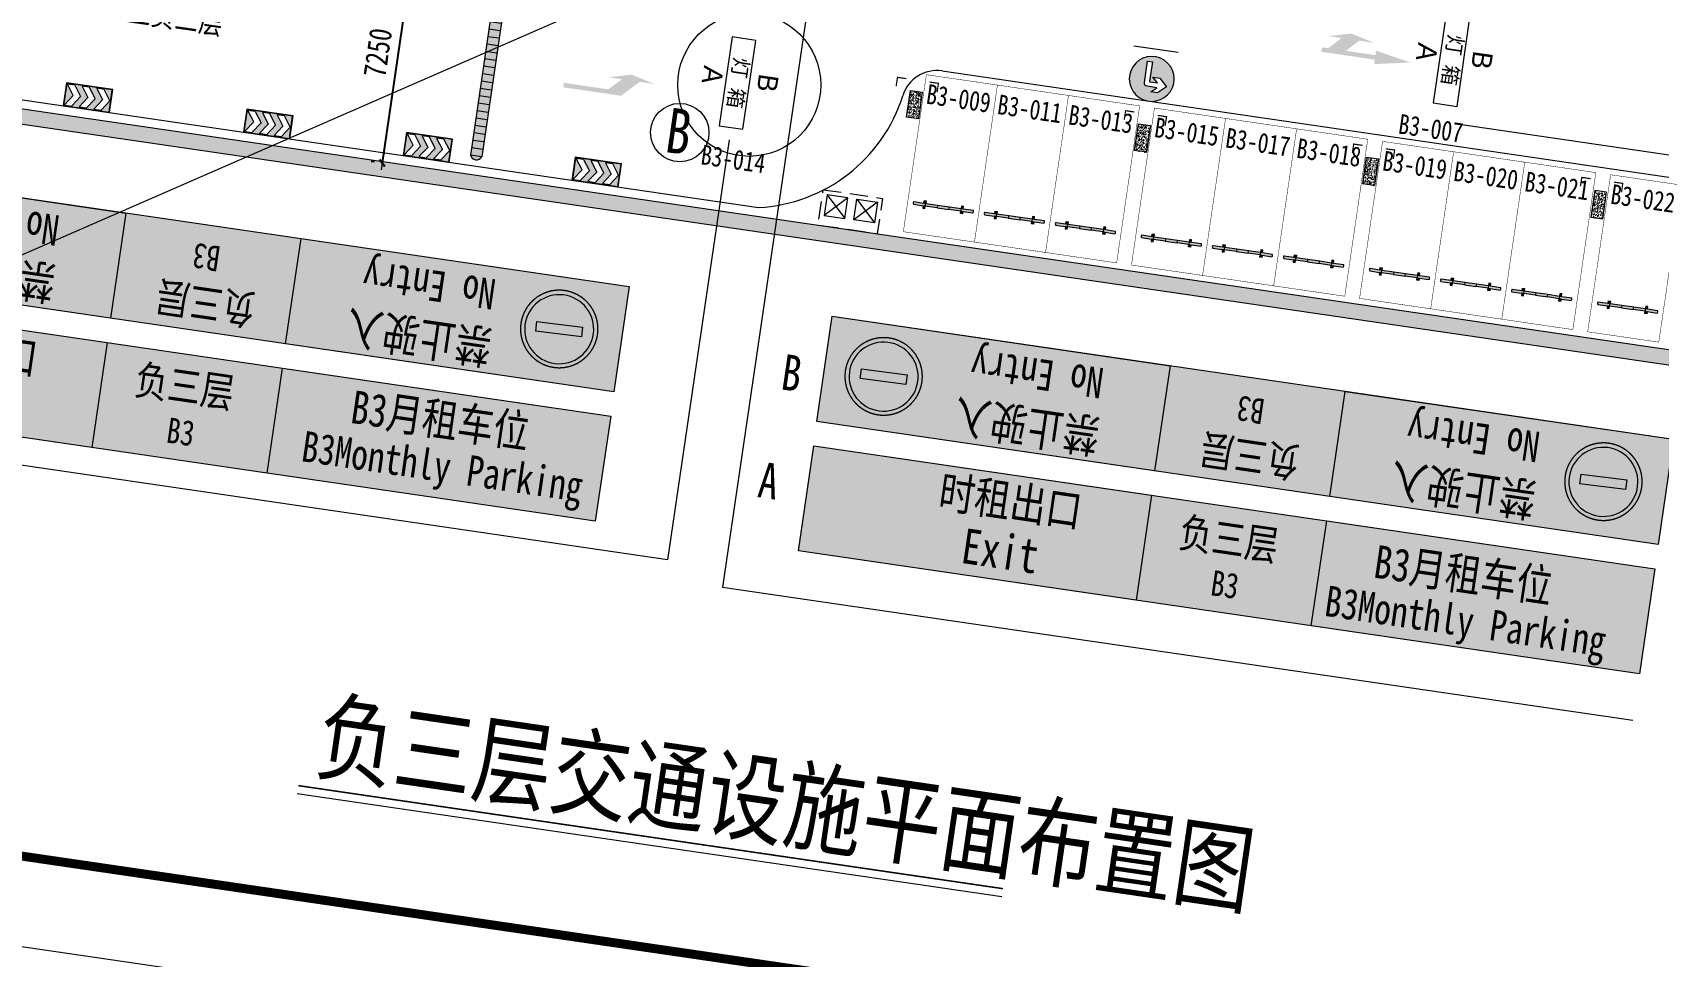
# Model space of a CAD drawing. Header units: inches. Extents: x -414268 to 632271, y -366004 to 318730.
# Drawn here: x 117050 to 171358, y 85562 to 116429 of the extents above; entities that cross this region are included whole.
import ezdxf

# ---------------------------------------------------------------- set-up
doc = ezdxf.new("R2010")
doc.units = ezdxf.units.IN
doc.header["$LTSCALE"] = 1200
doc.header["$MEASUREMENT"] = 0
doc.linetypes.add('DASHED', pattern=[19.05, 12.7, -6.35])
doc.linetypes.add('HIDDEN', pattern=[0.375, 0.25, -0.125])
doc.layers.get('0').update_dxf_attribs({"linetype": 'CONTINUOUS', "lineweight": 0})
doc.layers.get('DEFPOINTS').update_dxf_attribs({"linetype": 'CONTINUOUS', "lineweight": 0})
for name, color, linetype, lineweight in [('0--PAI--', 7, 'CONTINUOUS', 0), ('0--PAI--BLACK', 7, 'CONTINUOUS', 0), ('0--PAI--BLUE', 5, 'CONTINUOUS', 0), ('0--PAI--HUANG', 40, 'CONTINUOUS', 0), ('0--PAI--RED', 1, 'CONTINUOUS', 0), ('0--尺寸', 3, 'CONTINUOUS', 0), ('0--挡车架', 7, 'CONTINUOUS', 0), ('0--灯箱字(黄底黑字)', 7, 'CONTINUOUS', 0), ('0--灯箱编号', 3, 'CONTINUOUS', 0), ('0--立面标', 7, 'CONTINUOUS', 0), ('0--路缘线', 1, 'CONTINUOUS', 0), ('0--转弯箭头', 7, 'CONTINUOUS', 0), ('0－－直行转弯箭头', 7, 'CONTINUOUS', 0), ('0－－车位', 4, 'CONTINUOUS', 0), ('0－－车位号码', 7, 'CONTINUOUS', 0), ('7', 7, 'CONTINUOUS', 0), ('COL-GRID-UG-2$0$A-ANNO-DIM', 7, 'CONTINUOUS', 0), ('COL-GRID-UG-2$0$STR-COMP-0', 7, 'CONTINUOUS', 0), ('COL-GRID-UG-2$0$STR-COMP-4', 7, 'CONTINUOUS', 0), ('COLUMN', 7, 'CONTINUOUS', 0), ('HATCH', 7, 'CONTINUOUS', 0), ('LEESC', 7, 'CONTINUOUS', 0), ('PUB_TEXT', 7, 'CONTINUOUS', 0), ('PUB_TITLE', 7, 'CONTINUOUS', 0)]:
    doc.layers.add(name, color=color, linetype=linetype, lineweight=lineweight)
doc.layers.add('0--灯箱--字', color=7, linetype='CONTINUOUS', lineweight=0, true_color=0xf7f7f7)
doc.styles.add('-宋体', font='', dxfattribs={"width": 0.8})
doc.styles.add('-黑体', font='simhei.ttf', dxfattribs={"width": 0.8})
doc.styles.add('COL-GRID-UG-1_8A_200701112', font='romans.shx', dxfattribs={"width": 0.85})
doc.styles.add('方正大黑', font='', dxfattribs={"width": 0.8})
doc.styles.get('-宋体').set_extended_font_data('SimSun')
doc.styles.get('方正大黑').set_extended_font_data('FZDaHei-B02S')
doc.dimstyles.new('DIMN150', dxfattribs={"dimscale": 1.5, "dimtxt": 250, "dimasz": 1, "dimexe": 250, "dimexo": 300, "dimgap": 150, "dimtad": 1, "dimdec": 0, "dimzin": 0, "dimdsep": 46, "dimtxsty": 'COL-GRID-UG-1_8A_200701112', "dimblk": '_DIMX', "dimcen": 0.09, "dimdle": 0.375, "dimclrd": 1, "dimclre": 1, "dimclrt": 7, "dimadec": 0, "dimazin": 0, "dimtfac": 1, "dimtdec": 0, "dimtix": 1, "dimtmove": 0, "dimatfit": 3, "dimldrblk": '_DIMX', "dimfxl": 250, "dimtolj": 1, "dimtzin": 0, "dimarcsym": 0})

# ---------------------------------------------------------------- blocks, each defined once
blk = doc.blocks.new('COL-GRID-UG-2$0$_8')
at = {"layer": 'COL-GRID-UG-2$0$STR-COMP-4'}
h = blk.add_hatch(dxfattribs=at)
h.set_pattern_fill('AR-CONC', color=251, scale=0.02, angle=8.3206, style=0)
h.set_pattern_definition([(50, (-65.09035, -5.26929), (0.14345204, -0.01255043), [0.015, -0.165]), (355, (-65.09035, -5.26929), (-0.02775027, 0.15043843), [0.012, -0.132]), (100.4514, (-65.0784, -5.27034), (0.11570188, 0.1378879), [0.01274804, -0.14022842]), (46.1842, (-65.09035, -5.2293), (0.2134482, -0.0331038), [0.0225, -0.2475]), (96.6356, (-65.07256, -5.23205), (0.18693254, 0.1948236), [0.01912206, -0.2103426]), (351.1842, (-65.09035, -5.2293), (0.1869324, 0.1948237), [0.018, -0.198]), (21, (-65.07035, -5.23929), (0.1193814, -0.08052378), [0.015, -0.165]), (326, (-65.07035, -5.23929), (0.04866307, 0.14503), [0.012, -0.132]), (71.4514, (-65.0604, -5.246), (0.16804453, 0.0645061), [0.01274804, -0.14022842]), (37.5, (-65.09035, -5.26929), (0.00243197, 0.06657877), [0, -0.1304, 0, -0.134, 0, -0.1325]), (7.5, (-65.09035, -5.26929), (0.05261391, 0.07888234), [0, -0.0764, 0, -0.1274, 0, -0.0505]), (327.5, (-65.13495, -5.26929), (0.106764487, -0.004510974), [0, -0.05, 0, -0.156, 0, -0.207]), (317.5, (-65.15495, -5.26929), (0.11663723, 0.020021), [0, -0.065, 0, -0.1036, 0, -0.147])])
h.paths.add_polyline_path([(0.45, -0.2), (-0.45, -0.2), (-0.45, 0.2), (0.45, 0.2)])
at = {"layer": 'COL-GRID-UG-2$0$STR-COMP-0'}
blk.add_lwpolyline([(0.45, -0.2), (-0.45, -0.2), (-0.45, 0.2), (0.45, 0.2)], close=True, dxfattribs=at)
blk = doc.blocks.new('A$C7BA82A1D')
at = {"layer": 'LEESC', "ltscale": 0.002}
for p, q in [((1050, 1150), (350, 1850)), ((1050, 1850), (350, 1150)), ((1050, 150), (350, 850)), ((1050, 850), (350, 150))]:
    blk.add_line(p, q, dxfattribs=at)
at = {"layer": 'LEESC', "linetype": 'HIDDEN', "ltscale": 2, "flags": 128}
blk.add_lwpolyline([(1200, 2000), (1200, 0), (0, 0), (0, 2000), (1200, 2000)], dxfattribs=at)
at = {"layer": 'LEESC', "linetype": 'Continuous', "ltscale": 2, "flags": 128}
for points in [[(350, 1150), (1050, 1150), (1050, 1850), (350, 1850), (350, 1150)], [(350, 850), (1050, 850), (1050, 150), (350, 150), (350, 850)]]:
    blk.add_lwpolyline(points, dxfattribs=at)
blk = doc.blocks.new('A$C6F4820FC')
at = {"layer": '0--挡车架'}
h = blk.add_hatch(color=256, dxfattribs=at)
h.paths.add_polyline_path([(2018, 79, 0.395204), (2018, 169), (1617, 169), (1617, 79), (1684, 79)])
h.paths.add_polyline_path([(819, 169), (819, 79), (1217, 79), (1217, 169)])
h.paths.add_polyline_path([(418, 79), (418, 169), (351, 169), (18, 169, 0.395204), (18, 79)])
h = blk.add_hatch(color=256, dxfattribs=at)
h.paths.add_polyline_path([(1617, 169), (1684, 169), (1684, 249), (1617, 249)])
h.paths.add_polyline_path([(1639, 209, -1), (1663, 209, -1)], flags=16)
h.paths.add_polyline_path([(1617, 0), (1684, 0), (1684, 79), (1617, 79)])
h.paths.add_polyline_path([(1639, 40, -1), (1663, 40, -1)], flags=16)
h.paths.add_polyline_path([(351, 249), (351, 169), (418, 169), (418, 249)])
h.paths.add_polyline_path([(397, 209, 1), (372, 209, 1)], flags=16)
h.paths.add_polyline_path([(418, 79), (351, 79), (351, 0), (418, 0)])
h.paths.add_polyline_path([(372, 40, -1), (397, 40, -1)], flags=16)
h = blk.add_hatch(color=40, dxfattribs=at)
h.paths.add_polyline_path([(1217, 169), (1217, 79), (1617, 79), (1617, 169)])
h.paths.add_polyline_path([(819, 79), (819, 169), (418, 169), (418, 79)])
for p, q in [((18, 169), (418, 169)), ((18, 79), (418, 79)), ((819, 169), (1217, 169)), ((819, 79), (1217, 79)), ((1617, 169), (2018, 169)), ((1617, 79), (2018, 79))]:
    blk.add_line(p, q, dxfattribs=at)
for points in [[(418, 169), (351, 169), (351, 249), (418, 249)], [(418, 79), (351, 79), (351, 0), (418, 0)], [(1617, 169), (1684, 169), (1684, 249), (1617, 249)], [(1617, 79), (1684, 79), (1684, 0), (1617, 0)]]:
    blk.add_lwpolyline(points, close=True, dxfattribs=at)
at = {"layer": '0--挡车架', "color": 0}
for points in [[(819, 169), (819, 79), (418, 79), (418, 169)], [(1617, 169), (1617, 79), (1217, 79), (1217, 169)]]:
    blk.add_lwpolyline(points, close=True, dxfattribs=at)
at = {"layer": '0--挡车架'}
for centre in [(385, 209), (385, 40), (1651, 209), (1651, 40)]:
    blk.add_circle(centre, 12.1, dxfattribs=at)
for centre, start, end in [((66, 124), 136.8717, 223.1283), ((1970, 124), 316.8717, 43.1283)]:
    blk.add_arc(centre, 65.8, start, end, dxfattribs=at)
blk = doc.blocks.new('A$C001A7B1A')
at = {"layer": '0－－车位', "const_width": 15}
blk.add_lwpolyline([(2407, 5308), (7, 5308), (7, 7), (2407, 7)], close=True, dxfattribs=at)
at = {"layer": '0--挡车架'}
blk.add_blockref('A$C6F4820FC', (190, 883), dxfattribs=at)
blk = doc.blocks.new('A$C5703102E')
at = {"layer": '0--PAI--BLUE'}
h = blk.add_hatch(color=5, dxfattribs=at)
h.paths.add_polyline_path([(220, 300), (410, 569), (220, 569), (30, 300), (220, 30), (410, 30)], flags=16)
h.paths.add_polyline_path([(10, 10), (1189, 10), (1189, 589), (10, 589)])
h.paths.add_polyline_path([(410, 300), (600, 30), (790, 30), (600, 300), (790, 569), (600, 569)], flags=16)
h.paths.add_polyline_path([(1169, 30), (979, 30), (790, 300), (979, 569), (1169, 569), (979, 300)], flags=16)
at = {"layer": '0--PAI--'}
for p, q in [((789, 300), (979, 569)), ((1169, 569), (979, 300)), ((979, 30), (789, 300)), ((979, 300), (1169, 30))]:
    blk.add_line(p, q, dxfattribs=at)
for points in [[(0, 0), (1199, 0), (1199, 599), (0, 599)], [(10, 10), (1189, 10), (1189, 589), (10, 589)], [(220, 300), (410, 569), (220, 569), (30, 300), (220, 30), (410, 30)], [(410, 300), (599, 30), (789, 30), (599, 300), (789, 569), (599, 569)]]:
    blk.add_lwpolyline(points, close=True, dxfattribs=at)
for points in [[(1169, 579), (979, 579)], [(979, 30), (1169, 30)]]:
    blk.add_lwpolyline(points, dxfattribs=at)
blk = doc.blocks.new('A$C78C42253')
at = {"layer": '0--PAI--BLACK'}
h = blk.add_hatch(color=256, dxfattribs=at)
h.paths.add_polyline_path([(5875, 0, 0.657895), (5875, 380)])
h.paths.add_polyline_path([(5375, 0), (5625, 0), (5625, 380), (5375, 380)])
h.paths.add_polyline_path([(4875, 0), (5125, 0), (5125, 380), (4875, 380)])
h.paths.add_polyline_path([(4625, 380), (4375, 380), (4375, 0), (4625, 0)])
h.paths.add_polyline_path([(3875, 0), (4125, 0), (4125, 380), (3875, 380)])
h.paths.add_polyline_path([(3375, 0), (3625, 0), (3625, 380), (3375, 380)])
h.paths.add_polyline_path([(2875, 0), (3125, 0), (3125, 380), (2875, 380)])
h.paths.add_polyline_path([(2375, 0), (2625, 0), (2625, 380), (2375, 380)])
h.paths.add_polyline_path([(2125, 380), (1875, 380), (1875, 0), (2125, 0)])
h.paths.add_polyline_path([(1375, 0), (1625, 0), (1625, 380), (1375, 380)])
h.paths.add_polyline_path([(875, 0), (1125, 0), (1125, 380), (875, 380)])
h.paths.add_polyline_path([(375, 0), (625, 0), (625, 380), (375, 380)])
h.paths.add_polyline_path([(125, 0), (125, 380, 0.657895)])
at = {"layer": '0--PAI--HUANG'}
h = blk.add_hatch(color=40, dxfattribs=at)
h.paths.add_polyline_path([(5625, 0), (5875, 0), (5875, 380), (5625, 380)])
h.paths.add_polyline_path([(5125, 0), (5375, 0), (5375, 380), (5125, 380)])
h.paths.add_polyline_path([(4875, 380), (4625, 380), (4625, 0), (4875, 0)])
h.paths.add_polyline_path([(4375, 380), (4125, 380), (4125, 0), (4375, 0)])
h.paths.add_polyline_path([(3875, 380), (3625, 380), (3625, 0), (3875, 0)])
h.paths.add_polyline_path([(3375, 380), (3125, 380), (3125, 0), (3375, 0)])
h.paths.add_polyline_path([(2625, 0), (2875, 0), (2875, 380), (2625, 380)])
h.paths.add_polyline_path([(2375, 380), (2125, 380), (2125, 0), (2375, 0)])
h.paths.add_polyline_path([(1875, 380), (1625, 380), (1625, 0), (1875, 0)])
h.paths.add_polyline_path([(1375, 380), (1125, 380), (1125, 0), (1375, 0)])
h.paths.add_polyline_path([(625, 0), (875, 0), (875, 380), (625, 380)])
h.paths.add_polyline_path([(375, 380), (125, 380), (125, 0), (375, 0)])
for p, q in [((125, 380), (125, 0)), ((125, 380), (5875, 380)), ((375, 380), (375, 0)), ((625, 380), (625, 0)), ((875, 380), (875, 0)), ((1125, 380), (1125, 0)), ((1375, 380), (1375, 0)), ((1625, 380), (1625, 0)), ((1875, 380), (1875, 0)), ((2125, 380), (2125, 0)), ((2375, 380), (2375, 0)), ((2625, 380), (2625, 0)), ((2875, 380), (2875, 0)), ((3125, 380), (3125, 0)), ((3375, 380), (3375, 0)), ((3625, 380), (3625, 0)), ((3875, 380), (3875, 0)), ((4125, 380), (4125, 0)), ((4375, 380), (4375, 0)), ((4625, 380), (4625, 0)), ((4875, 380), (4875, 0)), ((5125, 380), (5125, 0)), ((5375, 380), (5375, 0)), ((5625, 380), (5625, 0)), ((5875, 380), (5875, 0)), ((125, 0), (5875, 0))]:
    blk.add_line(p, q)
for centre, start, end in [((207, 190), 113.3186, 246.6814), ((5793, 190), 293.3186, 66.6814)]:
    blk.add_arc(centre, 207, start, end)
blk = doc.blocks.new('_DIMX')
blk.add_line((-150, 0), (150, 0))
at = {"const_width": 50}
blk.add_lwpolyline([(-70, -70), (70, 70)], dxfattribs=at)
blk = doc.blocks.new('*D273')
at = {"layer": '0--尺寸', "color": 0, "lineweight": -2}
for p, q in [((129779, 119241), (128730, 112070)), ((129521, 119280), (129408, 119297)), ((128472, 112106), (128359, 112123))]:
    blk.add_line(p, q, dxfattribs=at)
at = {"layer": 'DEFPOINTS', "color": 0}
for p in [(129967, 119215), (128730, 112069), (128917, 112041)]:
    blk.add_point(p, dxfattribs=at)
at = {"layer": '0--尺寸', "color": 0, "lineweight": -2, "xscale": 1.5, "yscale": 1.5, "zscale": 1.5}
for p, rotation in [((129779, 119242), 81.6793996836047), ((128730, 112069), 261.6793996836047)]:
    blk.add_blockref('_DIMX', p, dxfattribs=dict(at, rotation=rotation))
at = {"layer": '0--尺寸', "color": 7, "insert": (128582, 115754), "char_height": 750, "attachment_point": 5, "rotation": 81.6794, "style": '-黑体'}
blk.add_mtext('\\A1;7250', dxfattribs=at)
blk = doc.blocks.new('A$C7C86658F')
at = {"lineweight": 0, "ltscale": 5}
blk.add_lwpolyline([(-6107, 112213), (-3107, 112213), (-3107, 113013), (-6107, 113013)], close=True, dxfattribs=at)
at = {"layer": 'PUB_TEXT', "style": '-宋体'}
blk.add_text('灯 箱', height=500, dxfattribs=at).set_placement((-5467, 112392))
blk = doc.blocks.new('A$C05C00BD5')
blk.add_blockref('A$C7C86658F', (15918, -1756))
at = {"color": 1, "style": '方正大黑'}
for s, p in [('B', (10869, 111531)), ('A', (10869, 109671))]:
    blk.add_text(s, height=662, dxfattribs=at).set_placement(p)
blk = doc.blocks.new('A$C27BC456A')
blk.add_hatch(color=250).paths.add_polyline_path([(14885, 112856), (14885, 114956), (8330, 114956), (8330, 112856)])
at = {"color": 250}
blk.add_lwpolyline([(8330, 114956), (14885, 114956), (14885, 112856), (8330, 112856), (8330, 114956)], dxfattribs=at)
blk = doc.blocks.new('A$C36DA1677')
at = {"layer": '0--PAI--RED'}
h = blk.add_hatch(color=256, dxfattribs=at)
edge = h.paths.add_edge_path()
edge.add_arc((120, 120), 120, 0, 360)
h.paths.add_polyline_path([(200, 103), (200, 137), (40, 137), (40, 103)], flags=16)
at = {"layer": '0--PAI--'}
blk.add_lwpolyline([(200, 103), (200, 137), (40, 137), (40, 103)], close=True, dxfattribs=at)
blk.add_circle((120, 120), 120, dxfattribs=at)
blk = doc.blocks.new('A$C443C2777')
at = {"layer": '0--PAI--', "xscale": 9, "yscale": 9, "zscale": 9}
blk.add_blockref('A$C36DA1677', (0, 0), dxfattribs=at)
blk = doc.blocks.new('A$C01A83D55')
at = {"linetype": 'DASHED', "lineweight": 15, "ltscale": 20, "true_color": 0xeff0f0}
h = blk.add_hatch(color=7, dxfattribs=at)
h.paths.add_polyline_path([(0, 1675, 1), (3350, 1675, 1)])
h.paths.add_polyline_path([(3168, 1685, -1), (182, 1685, -1)], flags=16)
h.paths.add_polyline_path([(2671, 1896), (2671, 1473), (680, 1473), (680, 1896)], flags=0)
at = {"true_color": 0xeff0f0}
blk.add_hatch(color=7, dxfattribs=at).paths.add_polyline_path([(2671, 1473), (2671, 1896), (680, 1896), (680, 1473)])
at = {"linetype": 'DASHED', "lineweight": 15, "ltscale": 20}
blk.add_circle((1675, 1675), 1675, dxfattribs=at)
at = {"xscale": 1.382400000002235, "yscale": 1.382400000002235, "zscale": 1.382400000002235}
blk.add_blockref('A$C443C2777', (182, 192), dxfattribs=at)
blk = doc.blocks.new('A$C50091FAB')
at = {"layer": '0--PAI--BLUE'}
h = blk.add_hatch(color=256, dxfattribs=at)
edge = h.paths.add_edge_path()
edge.add_arc((300, 400), 300, 0, 360)
edge = h.paths.add_edge_path(flags=16)
edge.add_line((312, 574), (384, 507))
edge.add_line((384, 507), (254, 507))
edge.add_arc((254, 463), 44, 90, 180)
edge.add_line((210, 463), (210, 174))
edge.add_line((210, 174), (276, 174))
edge.add_line((276, 174), (276, 436))
edge.add_arc((281, 436), 5, 90, 180, ccw=False)
edge.add_line((281, 441), (384, 441))
edge.add_line((384, 441), (312, 374))
edge.add_line((312, 374), (404, 374))
edge.add_line((404, 374), (512, 474))
edge.add_line((512, 474), (404, 574))
edge.add_line((404, 574), (312, 574))
at = {"layer": '0--PAI--'}
blk.add_lwpolyline([(312, 574), (384, 507), (254, 507, 0.414214), (210, 463), (210, 174), (276, 174), (276, 436, -0.414214), (281, 441), (384, 441), (312, 374), (404, 374), (512, 474), (404, 574)], format="xyb", close=True, dxfattribs=at)
blk.add_circle((300, 400), 300, dxfattribs=at)
at = {"layer": '7'}
blk.add_line((600, 0), (0, 0), dxfattribs=at)

msp = doc.modelspace()

# ---------------------------------------------------------------- hatches: boundary and pattern name
for points in [[(120165.9, 110399.1), (108886.9, 112048.6), (108373.3, 108537), (119652.3, 106887.4)], [(119032.7, 102564.1), (119546.2, 106075.7), (108267.3, 107725.3), (107753.7, 104213.6)], [(155043, 105298.2), (143764.1, 106947.8), (143250.5, 103436.1), (154529.5, 101786.6)], [(124885.4, 101708.1), (135846.9, 100105), (136360.5, 103616.6), (125399, 105219.8)], [(153909.9, 97463.2), (154423.4, 100974.9), (143144.5, 102624.4), (142630.9, 99112.8)], [(159762.6, 96607.3), (170724.1, 95004.1), (171237.6, 98515.8), (160276.2, 100118.9)]]:
    msp.add_hatch(color=250).paths.add_polyline_path(points)
at = {"lineweight": 0, "ltscale": 5}
for points in [[(125505, 106031.5), (119652.3, 106887.4), (120165.9, 110399.1), (126018.6, 109543.1)], [(119546.2, 106075.7), (125399, 105219.8), (124885.4, 101708.1), (119032.7, 102564.1)], [(160382.2, 100930.6), (154529.5, 101786.6), (155043, 105298.2), (160895.8, 104442.3)], [(154423.4, 100974.9), (160276.2, 100118.9), (159762.6, 96607.3), (153909.9, 97463.2)]]:
    msp.add_hatch(color=152, dxfattribs=at).paths.add_polyline_path(points)
at = {"layer": '0--灯箱--字', "true_color": 0xf7f7f7}
for points in [[(135767.8, 103255.3), (135756.5, 102491.3), (135424.4, 102145.5), (135432, 102657.4), (134664.9, 101858.7), (134416.8, 102097), (135183.9, 102895.6), (134672.7, 102867.5), (135004.8, 103213.2)], [(145394.1, 101577.3), (145828.8, 100948.9), (145759.5, 100474.6), (145468.2, 100895.6), (145307.9, 99799.8), (144967.6, 99849.6), (145127.9, 100945.3), (144728.2, 100625.4), (144797.6, 101099.8)]]:
    msp.add_hatch(color=7, dxfattribs=at).paths.add_polyline_path(points)
at = {"layer": '0--灯箱--字'}
msp.add_hatch(color=256, dxfattribs=at).paths.add_polyline_path([(170437.3, 96974.7), (169783.8, 96522.6), (169290.5, 96594.7), (169728.3, 96897.7), (168588.8, 97064.3), (168640.5, 97418.2), (169780.1, 97251.6), (169447.3, 97667.2), (169940.7, 97595.1)])
at = {"layer": '0--转弯箭头'}
msp.add_hatch(color=256, dxfattribs=at).paths.add_polyline_path([(137061.6, 115022), (137824.2, 114708.3), (137329.5, 114780.7), (136705.7, 114316.1), (136112, 114402.9), (134776.2, 114598.3), (134797.9, 114746.7), (136282.1, 114529.6), (136735.8, 114867.5), (136290.5, 114932.6)])
at = {"layer": '0－－直行转弯箭头'}
msp.add_hatch(color=256, dxfattribs=at).paths.add_polyline_path([(161861.3, 116082.7), (161366.6, 116155), (160912.9, 115817.1), (161902.4, 115672.4), (161924.1, 115820.8), (163078.9, 115424.5), (161859, 115375.6), (161880.7, 115524), (160099.7, 115784.5), (160121.4, 115932.9), (160319.3, 115903.9), (160772.9, 116241.8), (160327.7, 116307), (161098.7, 116396.3)])
at = {"layer": 'HATCH'}
h = msp.add_hatch(color=256, dxfattribs=at)
edge = h.paths.add_edge_path()
edge.add_line((194597.4, 107341.2), (200599.8, 183104.9))
edge.add_line((200599.8, 183104.9), (125182.7, 194134.8))
edge.add_arc((122486.1, 278690), 84598.2, 258.82023, 271.826634, ccw=False)
edge.add_arc((860898.9, 150283.3), 756180.3, 176.5569181, 182.0416388)
edge.add_arc((115192.3, 123700), 10000, 182.04164, 261.67951)
edge.add_line((113745.2, 113805.3), (188891.3, 102815.2))
edge.add_line((188891.3, 102815.2), (194597.4, 107341.2))
edge = h.paths.add_edge_path(flags=16)
edge.add_line((194116.2, 107597.7), (200064.4, 182677.9))
edge.add_line((200064.4, 182677.9), (125154.2, 193633.7))
edge.add_arc((122486.1, 278690), 85098.2, 259.205676, 271.796702, ccw=False)
edge.add_arc((860898.9, 150283.3), 755680.3, 176.6001817, 182.0416388)
edge.add_arc((115192.3, 123700), 9500, 182.04164, 261.67951)
edge.add_line((113817.5, 114300), (188749.8, 103341.2))
edge.add_line((188749.8, 103341.2), (194116.2, 107597.7))

# ---------------------------------------------------------------- linework, layer by layer
msp.add_line((125892.3, 91002.8), (149427.9, 87560.7))
at = {"color": 6}
for points in [[(141070.6, 119649), (105018.5, 103906.7), (76584, 108065.3)], [(143107.3, 118465.8), (140099.8, 97901.8), (170497.7, 93456.1)], [(164713.3, 113366.4), (178787.9, 111307.9), (176220.3, 93752), (207766.4, 89138.3)], [(140315.3, 112843.5), (138263.2, 98812.2), (108362.8, 103185.2)]]:
    msp.add_lwpolyline(points, dxfattribs=at)
at = {"color": 250}
for points in [[(136466.5, 104428.3), (108373.3, 108537), (108886.9, 112048.6), (136980.1, 107940), (136466.5, 104428.3)], [(119652.3, 106887.4), (108373.3, 108537), (108886.9, 112048.6), (120165.9, 110399.1), (119652.3, 106887.4)], [(119652.3, 106887.4), (108373.3, 108537), (108886.9, 112048.6), (120165.9, 110399.1), (119652.3, 106887.4)], [(108267.3, 107725.3), (136360.5, 103616.6), (135846.9, 100105), (107753.7, 104213.6), (108267.3, 107725.3)], [(108267.3, 107725.3), (119546.2, 106075.7), (119032.7, 102564.1), (107753.7, 104213.6), (108267.3, 107725.3)], [(171343.7, 99327.5), (143250.5, 103436.1), (143764.1, 106947.8), (171857.3, 102839.1), (171343.7, 99327.5)], [(154529.5, 101786.6), (143250.5, 103436.1), (143764.1, 106947.8), (155043, 105298.2), (154529.5, 101786.6)], [(154529.5, 101786.6), (143250.5, 103436.1), (143764.1, 106947.8), (155043, 105298.2), (154529.5, 101786.6)], [(125399, 105219.8), (136360.5, 103616.6), (135846.9, 100105), (124885.4, 101708.1), (125399, 105219.8)], [(125399, 105219.8), (136360.5, 103616.6), (135846.9, 100105), (124885.4, 101708.1), (125399, 105219.8)], [(143144.5, 102624.4), (171237.6, 98515.8), (170724.1, 95004.1), (142630.9, 99112.8), (143144.5, 102624.4)], [(143144.5, 102624.4), (154423.4, 100974.9), (153909.9, 97463.2), (142630.9, 99112.8), (143144.5, 102624.4)], [(160276.2, 100118.9), (171237.6, 98515.8), (170724.1, 95004.1), (159762.6, 96607.3), (160276.2, 100118.9)], [(160276.2, 100118.9), (171237.6, 98515.8), (170724.1, 95004.1), (159762.6, 96607.3), (160276.2, 100118.9)]]:
    msp.add_lwpolyline(points, dxfattribs=at)
at = {"const_width": 50.7}
msp.add_lwpolyline([(125931.2, 91269.4), (149466.9, 87827.3)], dxfattribs=at)
at = {"color": 1}
msp.add_circle((140988.2, 114679.9), 2388.4, dxfattribs=at)
at = {"layer": '0--立面标', "const_width": 40}
for points in [[(146236.6, 114887.2), (145939.7, 114930.6), (145896.3, 114633.8)], [(147011.6, 114773.9), (147308.4, 114730.5), (147265, 114433.6)], [(153855.5, 113773), (153558.7, 113816.4), (153515.3, 113519.5)], [(154630.5, 113659.6), (154927.3, 113616.2), (154883.9, 113319.4)], [(161474.5, 112658.7), (161177.6, 112702.1), (161134.2, 112405.2)], [(162249.5, 112545.3), (162546.3, 112501.9), (162502.9, 112205.1)], [(169093.4, 111544.4), (168796.6, 111587.8), (168753.2, 111291)], [(169868.4, 111431), (170165.2, 111387.6), (170121.8, 111090.8)]]:
    msp.add_lwpolyline(points, dxfattribs=at)
at = {"layer": '0--路缘线'}
for p, q in [((147432.2, 115144.5), (182999.6, 109942.8)), ((115076.1, 114419.2), (141299.5, 110583.9))]:
    msp.add_line(p, q, dxfattribs=at)
for centre, radius, start, end in [((147258.6, 113957.2), 1200, 81.6794, 162.60185), ((141023.4, 115910.9), 5334.1, 272.96759, 342.60185)]:
    msp.add_arc(centre, radius, start, end, dxfattribs=at)
at = {"layer": 'COLUMN'}
for points in [[(194597.4, 107341.2), (200599.8, 183104.9), (125182.7, 194134.8, -0.0568122), (106083.5, 195697.2, 0.0239362), (105198.6, 123343.8, 0.3621818), (113745.2, 113805.3), (188891.3, 102815.2)], [(194116.2, 107597.7), (200064.4, 182677.9), (125154.2, 193633.7, -0.0549941), (106548.6, 195097.6, 0.0237473), (105698.3, 123361.6, 0.3621818), (113817.5, 114300), (188749.8, 103341.2)]]:
    msp.add_lwpolyline(points, format="xyb", close=True, dxfattribs=at)
at = {"layer": 'PUB_TEXT', "color": 6}
msp.add_circle((138667.4, 113084.5), 976.4, dxfattribs=at)
at = {"layer": 'PUB_TITLE'}
msp.add_lwpolyline([(52116.8, 95328.2), (70350.5, 220001.9), (246674.7, 194214.3), (228441, 69540.6)], close=True, dxfattribs=at)
at = {"layer": 'PUB_TITLE', "const_width": 300}
msp.add_lwpolyline([(59972, 97211.3), (225906.7, 72943.1), (243272.2, 191680), (77337.4, 215948.2)], close=True, dxfattribs=at)

# ---------------------------------------------------------------- block references
for name, p, rotation in [('A$C78C42253', (132527.7, 118144.7), 261.6793996840079), ('A$C05C00BD5', (56396.7, 142737.2), 261.6793996839928), ('A$C05C00BD5', (32538.5, 141971.6), 261.6793996840079), ('A$C001A7B1A', (146128.9, 109769.1), 351.6793996836047), ('A$C001A7B1A', (148503.6, 109421.8), 351.6793996836047), ('A$C001A7B1A', (150878.4, 109074.4), 351.6793996836047), ('A$C001A7B1A', (153747.8, 108654.8), 351.6793996836047), ('A$C001A7B1A', (156122.6, 108307.5), 351.6793996836047), ('A$C001A7B1A', (158497.3, 107960.2), 351.6793996836047), ('A$C001A7B1A', (161366.8, 107540.5), 351.6793996836047), ('A$C001A7B1A', (163741.5, 107193.2), 351.6793996836047), ('A$C001A7B1A', (166116.3, 106845.9), 351.6793996836047), ('A$C001A7B1A', (168985.7, 106426.2), 351.6793996836047)]:
    msp.add_blockref(name, p, dxfattribs=dict(rotation=rotation))
at = {"xscale": 1.689999999944121, "yscale": 1.690000000002328, "zscale": 1.68999999998348, "rotation": 171.6793996826179}
for p in [(178509.3, 294621.1), (213386.5, 289520.3)]:
    msp.add_blockref('A$C27BC456A', p, dxfattribs=at)
at = {"linetype": 'DASHED', "lineweight": 15, "ltscale": 20, "xscale": -0.7722624006674729, "yscale": 0.7722624001471557, "zscale": 0.7722623999929205, "rotation": 172.7000547105083}
for p in [(133523.4, 107972.6), (144359, 106387.9), (168400.6, 102871.7)]:
    msp.add_blockref('A$C01A83D55', p, dxfattribs=at)
at = {"layer": '7'}
for name, p, xscale, yscale, zscale, rotation in [('A$C50091FAB', (153834.8, 115976.8), -2.500000000027906, 2.5, 2.5, 171.6793996836047), ('A$C5703102E', (119728.5, 114526.2), 1.300000000017081, 1.299999999988358, 1.3, 171.6793996838526), ('A$C5703102E', (125752.7, 113645.2), 1.300000000017081, 1.299999999988358, 1.3, 171.6793996838526), ('A$C5703102E', (131080.3, 112866), 1.300000000017081, 1.299999999988358, 1.3, 171.6793996838526), ('A$C5703102E', (136721.3, 112041), 1.300000000017081, 1.299999999988358, 1.3, 171.6793996838526)]:
    msp.add_blockref(name, p, dxfattribs=dict(at, xscale=xscale, yscale=yscale, zscale=zscale, rotation=rotation))
at = {"layer": 'COL-GRID-UG-2$0$A-ANNO-DIM', "yscale": 1000.000000000005, "zscale": 1000}
for p, xscale, rotation in [((146505.1, 114016.9), 1000.000000000005, 81.67939968358058), ((154124, 112902.6), 1000.000000000005, 81.67939968358058), ((161743, 111788.3), 1000.000000000005, 81.67939968358058), ((169361.9, 110674), -1000.000000000005, 81.67939968358057)]:
    msp.add_blockref('COL-GRID-UG-2$0$_8', p, dxfattribs=dict(at, xscale=xscale, rotation=rotation))
at = {"layer": 'LEESC', "rotation": 81.67939968315275}
msp.add_blockref('A$C7BA82A1D', (145267.2, 109700.5), dxfattribs=at)

# ---------------------------------------------------------------- texts
at = {"color": 1, "style": '-黑体', "width": 0.8}
for s, p in [('B', (142004.5, 104514.7)), ('A', (141232.6, 100915.9))]:
    msp.add_text(s, height=1190.7, rotation=351.6794, dxfattribs=at).set_placement(p)
at = {"lineweight": 0, "style": '-黑体', "width": 0.8}
msp.add_text('负三层交通设施平面布置图', height=2409.264, rotation=351.6794, dxfattribs=at).set_placement((126426.3, 91774.2))
at = {"layer": '0--灯箱字(黄底黑字)', "color": 7, "true_color": 0xffffff, "style": '-宋体', "width": 0.8}
for s, height, rotation, p in [('No Entry', 1022.45, 171.6794, (117998.1, 110307)), ('禁止驶入', 1115.4, 171.6794, (117881.9, 108578)), ('B3', 845, 171.6794, (123370.7, 109272.8)), ('No Entry', 1022.45, 171.6794, (132570.9, 108175.7)), ('负三层', 1014, 171.6794, (124550.4, 107642.8)), ('禁止驶入', 1115.4, 171.6794, (132454.7, 106446.7)), ('时租出口', 1098.5, 351.6794, (112389.2, 105673.8)), ('No Entry', 1022.45, 171.6794, (152875.3, 105206.2)), ('负三层', 1014, 351.6794, (120418.3, 104350.6)), ('B3月租车位', 1098.5, 351.6794, (127630.7, 103393.1)), ('禁止驶入', 1115.4, 171.6794, (152759.1, 103477.1)), ('B3', 845, 171.6794, (158247.9, 104172)), ('No Entry', 1022.45, 171.6794, (167448.1, 103074.9)), ('B3', 845, 351.6794, (121485.1, 102737.1)), ('B3Monthly Parking', 1022.45, 351.6794, (125989.8, 102113.8)), ('负三层', 1014, 171.6794, (159427.6, 102541.9)), ('禁止驶入', 1115.4, 171.6794, (167331.9, 101345.9)), ('时租出口', 1098.5, 351.6794, (147266.4, 100573)), ('负三层', 1014, 351.6794, (155295.5, 99249.8)), (' Exit', 1170, 351.6794, (147398, 98808.8)), ('B3月租车位', 1098.5, 351.6794, (161802.2, 98227.1)), ('B3', 845, 351.6794, (156362.3, 97636.3)), ('B3Monthly Parking', 1022.45, 351.6794, (160161.3, 96947.8))]:
    msp.add_text(s, height=height, rotation=rotation, dxfattribs=at).set_placement(p)
at = {"layer": '0--灯箱编号', "color": 3, "style": '-黑体', "width": 0.8}
for s, p in [('B3-007', (162640.8, 113058.6)), ('B3-014', (139341.5, 112031.8))]:
    msp.add_text(s, height=660, rotation=351.6794, dxfattribs=at).set_placement(p)
at = {"layer": '0－－车位号码', "style": '-黑体', "width": 0.8}
for s, p in [('B3-009', (146870.1, 114057)), ('B3-011', (149244.8, 113709.7)), ('B3-013', (151619.5, 113362.3)), ('B3-015', (154489, 112942.7)), ('B3-017', (156863.8, 112595.4)), ('B3-018', (159238.5, 112248.1)), ('B3-019', (162108, 111828.4)), ('B3-020', (164482.7, 111481.1)), ('B3-021', (166857.4, 111133.8)), ('B3-022', (169726.9, 110714.1))]:
    msp.add_text(s, height=660, rotation=351.6794, dxfattribs=at).set_placement(p)
at = {"layer": 'PUB_TEXT', "style": '-黑体', "width": 0.8}
msp.add_text('上负三层', height=735, rotation=351.6794, dxfattribs=at).set_placement((120179.9, 116813.6))
at = {"layer": 'PUB_TEXT', "color": 220, "style": '-黑体', "width": 0.8}
msp.add_text('B', height=1500, rotation=351.6794, dxfattribs=at).set_placement((138127.2, 112446))

# ---------------------------------------------------------------- dimensions: what is measured, and where the dimension line sits
at = {"layer": '0--尺寸'}
dim = msp.add_linear_dim(base=(128729.9, 112068.6), p1=(129966.5, 119214.8), p2=(128917.4, 112041.2), angle=81.6794, dimstyle='DIMN150', override={"dimtxt": 500, "dimgap": 200, "dimtxsty": '-黑体', "dimclrd": 0, "dimclre": 0, "dimfxl": 0.36, "dimarcsym": 1}, dxfattribs=at)
dim.commit()
dim.dimension.update_dxf_attribs({"geometry": '*D273', "text_midpoint": (128582.4, 115753.7)})

doc.saveas('drawing.dxf')
